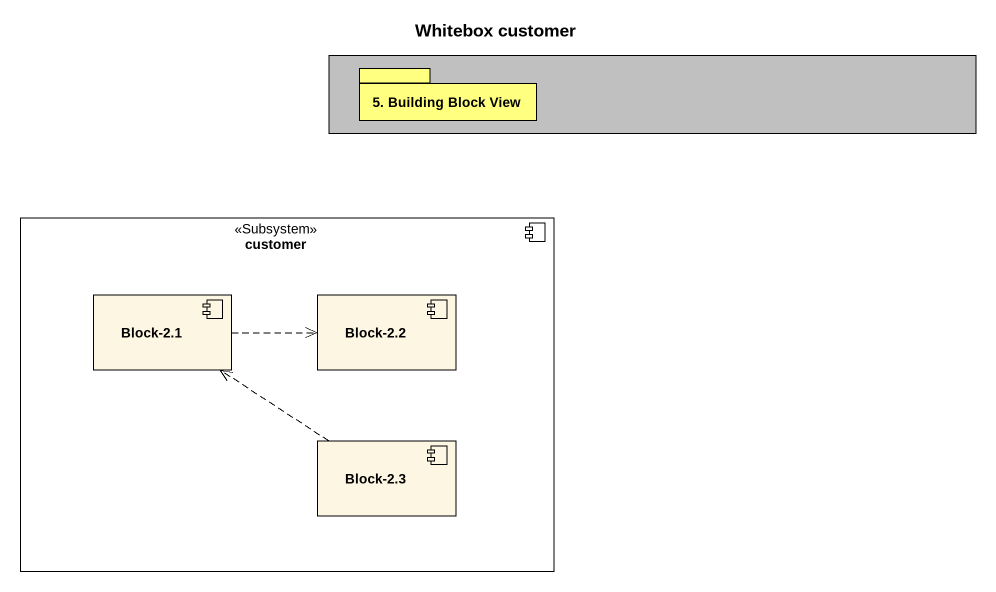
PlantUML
@startuml
title Whitebox customer
rectangle " " as rectangle1 #C0C0C0 {
  package "5. Building Block View" as p5_Building_Block_View #FFFF80 {
  }
}
component customer <<Subsystem>> {
  component "Block-2.1" as Block_2_1
  component "Block-2.2" as Block_2_2
  component "Block-2.3" as Block_2_3
}
Block_2_1 .right.> Block_2_2
Block_2_3 .up.> Block_2_1
@enduml
